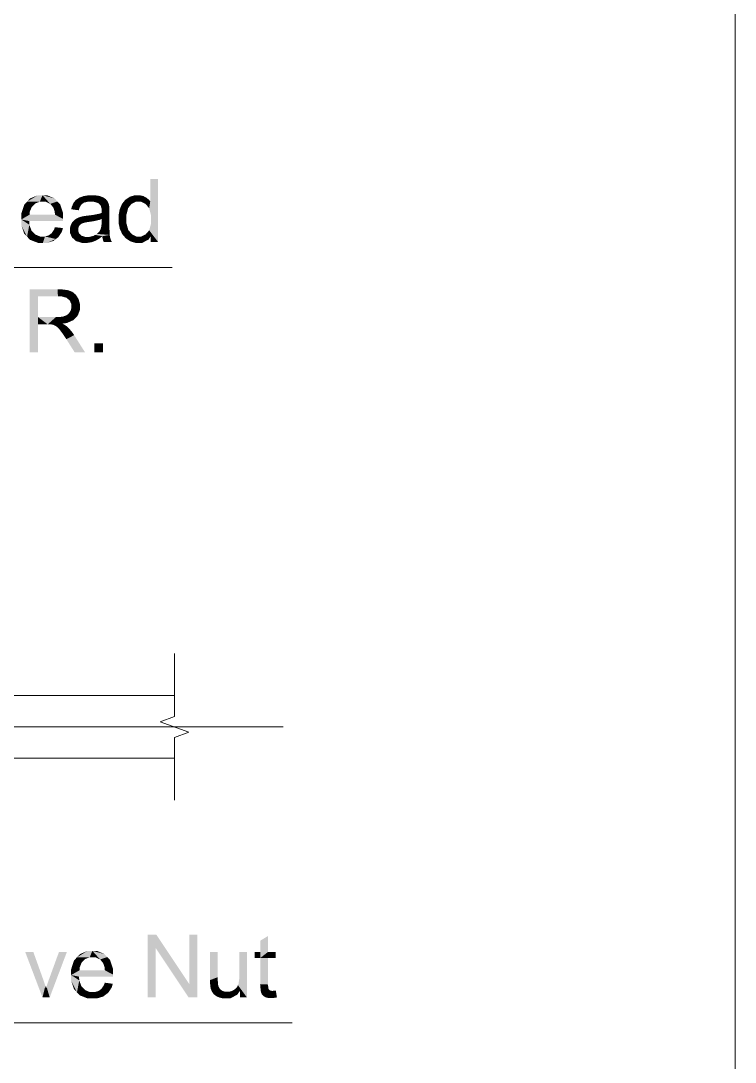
# Model space of a CAD drawing. Header units: millimetres. Extents: x 2 to 579, y 1 to 405.
# Drawn here: x 259.5 to 274.84, y 87.05 to 109.41 of the extents above; entities that cross this region are included whole.
import ezdxf

# ---------------------------------------------------------------- set-up
doc = ezdxf.new("R2010")
doc.units = ezdxf.units.MM
doc.linetypes.add('XKITLINE00', pattern=[0])
doc.layers.add('LinkedObject', color=7, linetype='Continuous', lineweight=0)

# ---------------------------------------------------------------- blocks, each defined once
blk = doc.blocks.new('*A4')
at = {"layer": 'LinkedObject'}
for points in [[(262.446, 106.01), (262.28, 105.526), (262.28, 106.01)], [(262.446, 106.01), (262.295, 105.235), (262.28, 105.526)], [(262.295, 105.235), (262.446, 106.01), (262.446, 104.66)], [(259.864, 105.661), (259.636, 105.524), (259.699, 105.593)], [(259.965, 105.661), (259.636, 105.524), (259.864, 105.661)], [(259.909, 105.524), (259.636, 105.524), (259.965, 105.661)], [(259.909, 105.524), (259.965, 105.661), (259.966, 105.524)], [(259.965, 105.661), (260.029, 105.524), (259.966, 105.524)], [(260.223, 105.594), (259.965, 105.661), (260.063, 105.661)], [(260.285, 105.527), (259.965, 105.661), (260.223, 105.594)], [(260.132, 105.476), (259.965, 105.661), (260.285, 105.527)], [(260.029, 105.524), (259.965, 105.661), (260.132, 105.476)], [(260.681, 105.56), (260.855, 105.503), (260.656, 105.528)], [(260.755, 105.609), (260.855, 105.503), (260.681, 105.56)], [(260.802, 105.626), (260.855, 105.503), (260.755, 105.609)], [(260.961, 105.661), (260.802, 105.626), (260.85, 105.643)], [(260.942, 105.523), (260.802, 105.626), (260.961, 105.661)], [(260.855, 105.503), (260.802, 105.626), (260.942, 105.523)], [(260.942, 105.523), (260.961, 105.661), (261, 105.523)], [(261, 105.523), (260.961, 105.661), (261.062, 105.523)], [(261.024, 105.661), (261.062, 105.523), (260.961, 105.661)], [(261.189, 105.646), (261.024, 105.661), (261.087, 105.661)], [(261.228, 105.631), (261.024, 105.661), (261.189, 105.646)], [(261.157, 105.495), (261.024, 105.661), (261.228, 105.631)], [(261.062, 105.523), (261.024, 105.661), (261.157, 105.495)], [(261.157, 105.495), (261.228, 105.631), (261.188, 105.467)], [(261.188, 105.467), (261.228, 105.631), (261.212, 105.446)], [(261.228, 105.631), (261.235, 105.375), (261.212, 105.446)], [(261.343, 105.557), (261.235, 105.375), (261.228, 105.631)], [(261.324, 105.579), (261.228, 105.631), (261.267, 105.616)], [(261.343, 105.557), (261.228, 105.631), (261.324, 105.579)], [(261.361, 105.535), (261.235, 105.375), (261.343, 105.557)], [(261.745, 105.565), (261.843, 105.433), (261.672, 105.474)], [(261.88, 105.478), (261.745, 105.565), (261.793, 105.597)], [(261.843, 105.433), (261.745, 105.565), (261.88, 105.478)], [(261.842, 105.629), (261.972, 105.523), (261.793, 105.597)], [(261.793, 105.597), (261.972, 105.523), (261.88, 105.478)], [(261.951, 105.661), (261.972, 105.523), (261.842, 105.629)], [(262.011, 105.661), (261.972, 105.523), (261.951, 105.661)], [(261.972, 105.523), (262.011, 105.661), (262.027, 105.523)], [(262.011, 105.661), (262.084, 105.523), (262.027, 105.523)], [(262.055, 105.661), (262.084, 105.523), (262.011, 105.661)], [(262.134, 105.642), (262.084, 105.523), (262.055, 105.661)], [(262.168, 105.623), (262.084, 105.523), (262.134, 105.642)], [(262.168, 105.623), (262.179, 105.476), (262.084, 105.523)], [(262.203, 105.605), (262.179, 105.476), (262.168, 105.623)], [(262.259, 105.556), (262.179, 105.476), (262.203, 105.605)], [(262.28, 105.526), (262.179, 105.476), (262.259, 105.556)], [(259.636, 105.524), (259.509, 105.265), (259.572, 105.456)], [(259.735, 105.41), (259.509, 105.265), (259.636, 105.524)], [(259.692, 105.308), (259.509, 105.265), (259.735, 105.41)], [(259.636, 105.524), (259.774, 105.448), (259.735, 105.41)], [(259.774, 105.448), (259.636, 105.524), (259.813, 105.486)], [(259.813, 105.486), (259.636, 105.524), (259.909, 105.524)], [(260.132, 105.476), (260.285, 105.527), (260.171, 105.429)], [(260.285, 105.527), (260.197, 105.398), (260.171, 105.429)], [(260.197, 105.398), (260.285, 105.527), (260.228, 105.305)], [(260.228, 105.305), (260.285, 105.527), (260.409, 105.273)], [(260.409, 105.273), (260.285, 105.527), (260.347, 105.46)], [(260.656, 105.528), (260.583, 105.36), (260.631, 105.496)], [(260.8, 105.462), (260.583, 105.36), (260.656, 105.528)], [(260.631, 105.496), (260.583, 105.36), (260.594, 105.412)], [(260.759, 105.39), (260.583, 105.36), (260.8, 105.462)], [(260.583, 105.36), (260.759, 105.39), (260.745, 105.338)], [(260.8, 105.462), (260.656, 105.528), (260.828, 105.482)], [(260.828, 105.482), (260.656, 105.528), (260.855, 105.503)], [(261.235, 105.298), (261.399, 105.423), (261.234, 105.281)], [(261.234, 105.281), (261.399, 105.423), (261.235, 105.152)], [(261.387, 105.478), (261.235, 105.375), (261.361, 105.535)], [(261.394, 105.444), (261.235, 105.375), (261.387, 105.478)], [(261.235, 105.375), (261.394, 105.444), (261.399, 105.423)], [(261.235, 105.375), (261.399, 105.423), (261.235, 105.325)], [(261.235, 105.325), (261.399, 105.423), (261.235, 105.32)], [(261.235, 105.32), (261.399, 105.423), (261.235, 105.298)], [(261.403, 105.347), (261.235, 105.152), (261.399, 105.423)], [(261.403, 105.291), (261.235, 105.152), (261.403, 105.347)], [(261.647, 105.414), (261.598, 105.149), (261.623, 105.355)], [(261.806, 105.388), (261.598, 105.149), (261.647, 105.414)], [(261.769, 105.246), (261.598, 105.149), (261.806, 105.388)], [(261.623, 105.355), (261.598, 105.149), (261.598, 105.222)], [(261.672, 105.474), (261.843, 105.433), (261.647, 105.414)], [(261.647, 105.414), (261.843, 105.433), (261.806, 105.388)], [(262.179, 105.476), (262.28, 105.526), (262.218, 105.429)], [(262.218, 105.429), (262.28, 105.526), (262.256, 105.382)], [(262.28, 105.526), (262.295, 105.235), (262.256, 105.382)], [(259.509, 105.265), (259.692, 105.308), (259.688, 105.244)], [(259.688, 105.244), (259.509, 105.141), (259.509, 105.265)], [(259.688, 105.244), (260.409, 105.151), (259.509, 105.141)], [(260.409, 105.144), (259.509, 105.141), (260.409, 105.151)], [(260.409, 105.122), (259.509, 105.141), (260.409, 105.144)], [(259.509, 105.141), (259.634, 104.771), (259.509, 105.022)], [(259.683, 105.027), (259.634, 104.771), (259.509, 105.141)], [(259.683, 105.027), (259.509, 105.141), (259.679, 105.107)], [(260.408, 105.107), (259.509, 105.141), (260.409, 105.122)], [(259.679, 105.107), (259.509, 105.141), (260.408, 105.107)], [(260.234, 105.244), (260.409, 105.151), (259.688, 105.244)], [(260.228, 105.305), (260.409, 105.273), (260.234, 105.244)], [(260.409, 105.151), (260.234, 105.244), (260.409, 105.273)], [(260.647, 105.127), (260.755, 105.002), (260.604, 105.08)], [(260.766, 105.02), (260.647, 105.127), (260.673, 105.145)], [(260.755, 105.002), (260.647, 105.127), (260.766, 105.02)], [(260.699, 105.163), (260.799, 105.047), (260.673, 105.145)], [(260.673, 105.145), (260.799, 105.047), (260.766, 105.02)], [(260.759, 105.19), (260.799, 105.047), (260.699, 105.163)], [(260.792, 105.199), (260.799, 105.047), (260.759, 105.19)], [(260.817, 105.206), (260.841, 105.065), (260.792, 105.199)], [(260.799, 105.047), (260.792, 105.199), (260.82, 105.056)], [(260.82, 105.056), (260.792, 105.199), (260.841, 105.065)], [(260.89, 105.218), (260.914, 105.082), (260.817, 105.206)], [(260.817, 105.206), (260.914, 105.082), (260.841, 105.065)], [(260.939, 105.224), (260.965, 105.089), (260.89, 105.218)], [(260.89, 105.218), (260.965, 105.089), (260.914, 105.082)], [(261.039, 105.236), (261.055, 105.102), (260.939, 105.224)], [(260.939, 105.224), (261.055, 105.102), (260.965, 105.089)], [(261.187, 105.265), (261.235, 105.152), (261.039, 105.236)], [(261.039, 105.236), (261.235, 105.152), (261.055, 105.102)], [(261.055, 105.102), (261.235, 105.152), (261.19, 105.133)], [(261.234, 105.281), (261.235, 105.152), (261.187, 105.265)], [(261.403, 105.291), (261.234, 105.091), (261.235, 105.152)], [(261.403, 105.07), (261.234, 105.091), (261.403, 105.291)], [(261.598, 105.149), (261.769, 105.246), (261.769, 105.149)], [(261.598, 105.149), (261.769, 105.055), (261.598, 105.074)], [(261.769, 105.055), (261.598, 105.149), (261.769, 105.149)], [(262.295, 105.235), (262.446, 104.66), (262.295, 105.135)], [(262.295, 105.135), (262.446, 104.66), (262.295, 105.044)], [(259.509, 105.022), (259.634, 104.771), (259.571, 104.837)], [(259.729, 104.903), (259.634, 104.771), (259.683, 105.027)], [(259.634, 104.771), (259.729, 104.903), (259.697, 104.705)], [(259.77, 104.861), (259.697, 104.705), (259.729, 104.903)], [(260.162, 104.847), (260.404, 104.955), (260.308, 104.763)], [(260.213, 104.924), (260.404, 104.955), (260.162, 104.847)], [(260.404, 104.955), (260.213, 104.924), (260.232, 104.976)], [(260.308, 104.763), (260.404, 104.955), (260.383, 104.88)], [(260.588, 105.05), (260.555, 104.919), (260.571, 105.02)], [(260.743, 104.984), (260.555, 104.919), (260.588, 105.05)], [(260.571, 105.02), (260.555, 104.919), (260.555, 104.955)], [(260.732, 104.945), (260.555, 104.919), (260.743, 104.984)], [(260.555, 104.919), (260.732, 104.945), (260.732, 104.923)], [(260.732, 104.89), (260.555, 104.919), (260.732, 104.923)], [(260.555, 104.919), (260.732, 104.89), (260.555, 104.857)], [(260.555, 104.857), (260.732, 104.89), (260.598, 104.757)], [(260.604, 105.08), (260.755, 105.002), (260.588, 105.05)], [(260.588, 105.05), (260.755, 105.002), (260.743, 104.984)], [(260.598, 104.757), (260.732, 104.89), (260.641, 104.717)], [(260.641, 104.717), (260.732, 104.89), (260.757, 104.835)], [(261.136, 104.831), (261.403, 104.955), (261.408, 104.809)], [(261.19, 104.889), (261.403, 104.955), (261.136, 104.831)], [(261.208, 104.925), (261.403, 104.955), (261.19, 104.889)], [(261.403, 104.955), (261.208, 104.925), (261.221, 104.953)], [(261.221, 104.953), (261.403, 105.07), (261.403, 104.955)], [(261.234, 105.036), (261.403, 105.07), (261.221, 104.953)], [(261.403, 105.07), (261.234, 105.036), (261.234, 105.091)], [(261.598, 105.074), (261.769, 105.055), (261.625, 104.941)], [(261.625, 104.941), (261.769, 105.055), (261.652, 104.883)], [(261.652, 104.883), (261.769, 105.055), (261.808, 104.914)], [(261.808, 104.914), (261.755, 104.735), (261.652, 104.883)], [(261.652, 104.883), (261.755, 104.735), (261.679, 104.825)], [(261.848, 104.868), (261.755, 104.735), (261.808, 104.914)], [(262.257, 104.908), (262.292, 104.784), (262.219, 104.864)], [(262.295, 105.044), (262.446, 104.66), (262.257, 104.908)], [(262.257, 104.908), (262.446, 104.66), (262.292, 104.784)], [(259.811, 104.818), (259.697, 104.705), (259.77, 104.861)], [(259.811, 104.818), (259.974, 104.639), (259.697, 104.705)], [(259.697, 104.705), (259.974, 104.639), (259.867, 104.639)], [(259.913, 104.775), (259.974, 104.639), (259.811, 104.818)], [(259.974, 104.775), (259.974, 104.639), (259.913, 104.775)], [(260.02, 104.775), (260.254, 104.722), (259.974, 104.639)], [(260.02, 104.775), (259.974, 104.639), (259.974, 104.775)], [(259.974, 104.639), (260.254, 104.722), (260.059, 104.639)], [(260.097, 104.799), (260.254, 104.722), (260.02, 104.775)], [(260.059, 104.639), (260.254, 104.722), (260.199, 104.68)], [(260.13, 104.823), (260.308, 104.763), (260.097, 104.799)], [(260.254, 104.722), (260.097, 104.799), (260.308, 104.763)], [(260.162, 104.847), (260.308, 104.763), (260.13, 104.823)], [(260.757, 104.835), (260.685, 104.678), (260.641, 104.717)], [(260.782, 104.813), (260.685, 104.678), (260.757, 104.835)], [(260.807, 104.79), (260.685, 104.678), (260.782, 104.813)], [(260.685, 104.678), (260.807, 104.79), (260.808, 104.639)], [(260.889, 104.639), (260.807, 104.79), (260.88, 104.768)], [(260.808, 104.639), (260.807, 104.79), (260.889, 104.639)], [(260.88, 104.768), (260.937, 104.639), (260.889, 104.639)], [(260.928, 104.768), (260.937, 104.639), (260.88, 104.768)], [(260.976, 104.768), (260.937, 104.639), (260.928, 104.768)], [(260.937, 104.639), (260.976, 104.768), (261.029, 104.655)], [(261.071, 104.671), (260.976, 104.768), (261.061, 104.789)], [(261.029, 104.655), (260.976, 104.768), (261.071, 104.671)], [(261.249, 104.781), (261.061, 104.789), (261.098, 104.81)], [(261.203, 104.742), (261.061, 104.789), (261.249, 104.781)], [(261.114, 104.687), (261.061, 104.789), (261.203, 104.742)], [(261.071, 104.671), (261.061, 104.789), (261.114, 104.687)], [(261.136, 104.831), (261.408, 104.809), (261.098, 104.81)], [(261.408, 104.809), (261.249, 104.781), (261.098, 104.81)], [(261.249, 104.781), (261.408, 104.809), (261.253, 104.746)], [(261.253, 104.746), (261.408, 104.809), (261.413, 104.778)], [(261.413, 104.778), (261.269, 104.686), (261.253, 104.746)], [(261.419, 104.747), (261.269, 104.686), (261.413, 104.778)], [(261.419, 104.747), (261.283, 104.66), (261.269, 104.686)], [(261.44, 104.689), (261.283, 104.66), (261.419, 104.747)], [(261.283, 104.66), (261.44, 104.689), (261.455, 104.66)], [(261.755, 104.735), (261.848, 104.868), (261.804, 104.703)], [(261.804, 104.703), (261.848, 104.868), (261.887, 104.822)], [(261.887, 104.822), (262.019, 104.639), (261.804, 104.703)], [(261.804, 104.703), (262.019, 104.639), (261.853, 104.671)], [(261.853, 104.671), (262.019, 104.639), (261.961, 104.639)], [(261.981, 104.775), (262.019, 104.639), (261.887, 104.822)], [(262.019, 104.639), (261.981, 104.775), (262.035, 104.775)], [(262.019, 104.639), (262.292, 104.784), (262.109, 104.639)], [(262.089, 104.775), (262.292, 104.784), (262.019, 104.639)], [(262.089, 104.775), (262.019, 104.639), (262.035, 104.775)], [(262.181, 104.82), (262.292, 104.784), (262.089, 104.775)], [(262.109, 104.639), (262.292, 104.784), (262.246, 104.712)], [(262.292, 104.784), (262.181, 104.82), (262.219, 104.864)], [(262.292, 104.784), (262.446, 104.66), (262.292, 104.66)], [(259.87, 103.044), (259.692, 102.29), (259.692, 103.64)], [(259.692, 103.64), (259.87, 103.491), (259.87, 103.044)], [(260.297, 103.491), (259.692, 103.64), (260.289, 103.64)], [(259.87, 103.491), (259.692, 103.64), (260.297, 103.491)], [(260.289, 103.64), (260.372, 103.491), (260.297, 103.491)], [(260.516, 103.622), (260.289, 103.64), (260.379, 103.64)], [(260.563, 103.603), (260.289, 103.64), (260.516, 103.622)], [(260.481, 103.46), (260.289, 103.64), (260.563, 103.603)], [(260.372, 103.491), (260.289, 103.64), (260.481, 103.46)], [(260.563, 103.603), (260.516, 103.43), (260.481, 103.46)], [(260.61, 103.585), (260.516, 103.43), (260.563, 103.603)], [(260.516, 103.43), (260.61, 103.585), (260.551, 103.399)], [(260.551, 103.399), (260.61, 103.585), (260.713, 103.475)], [(260.713, 103.475), (260.61, 103.585), (260.685, 103.521)], [(260.713, 103.475), (260.586, 103.32), (260.551, 103.399)], [(260.741, 103.429), (260.586, 103.32), (260.713, 103.475)], [(260.769, 103.327), (260.586, 103.32), (260.741, 103.429)], [(260.769, 103.271), (260.586, 103.32), (260.769, 103.327)], [(260.586, 103.32), (260.769, 103.271), (260.586, 103.272)], [(260.479, 103.082), (260.676, 103.029), (260.445, 103.07)], [(260.676, 103.029), (260.479, 103.082), (260.532, 103.123)], [(260.55, 103.151), (260.676, 103.029), (260.532, 103.123)], [(260.568, 103.179), (260.676, 103.029), (260.55, 103.151)], [(260.568, 103.179), (260.769, 103.271), (260.676, 103.029)], [(260.586, 103.239), (260.769, 103.271), (260.568, 103.179)], [(260.769, 103.271), (260.586, 103.239), (260.586, 103.272)], [(260.676, 103.029), (260.769, 103.271), (260.723, 103.078)], [(260.723, 103.078), (260.769, 103.271), (260.769, 103.2)], [(259.87, 103.044), (259.87, 102.889), (259.692, 102.29)], [(259.692, 102.29), (259.87, 102.889), (259.87, 102.29)], [(260.077, 102.889), (259.87, 103.044), (260.253, 103.044)], [(259.87, 102.889), (259.87, 103.044), (260.077, 102.889)], [(260.077, 102.889), (260.253, 103.044), (260.111, 102.889)], [(260.111, 102.889), (260.253, 103.044), (260.161, 102.886)], [(260.161, 102.886), (260.253, 103.044), (260.176, 102.883)], [(260.176, 102.883), (260.253, 103.044), (260.197, 102.878)], [(260.197, 102.878), (260.253, 103.044), (260.238, 102.86)], [(260.238, 102.86), (260.253, 103.044), (260.315, 103.044)], [(260.238, 102.86), (260.315, 103.044), (260.258, 102.847)], [(260.315, 103.044), (260.389, 102.904), (260.258, 102.847)], [(260.258, 102.847), (260.389, 102.904), (260.278, 102.834)], [(260.389, 102.904), (260.323, 102.789), (260.278, 102.834)], [(260.41, 103.057), (260.389, 102.904), (260.315, 103.044)], [(260.425, 102.887), (260.323, 102.789), (260.389, 102.904)], [(260.323, 102.789), (260.425, 102.887), (260.348, 102.757)], [(260.348, 102.757), (260.425, 102.887), (260.373, 102.724)], [(260.373, 102.724), (260.425, 102.887), (260.497, 102.837)], [(260.389, 102.904), (260.41, 103.057), (260.486, 102.917)], [(260.445, 103.07), (260.676, 103.029), (260.41, 103.057)], [(260.63, 102.98), (260.41, 103.057), (260.676, 103.029)], [(260.486, 102.917), (260.41, 103.057), (260.63, 102.98)], [(260.497, 102.837), (260.425, 102.887), (260.479, 102.853)], [(260.497, 102.837), (260.438, 102.631), (260.373, 102.724)], [(260.536, 102.801), (260.438, 102.631), (260.497, 102.837)], [(260.61, 102.711), (260.438, 102.631), (260.536, 102.801)], [(260.438, 102.631), (260.61, 102.711), (260.477, 102.571)], [(260.477, 102.571), (260.61, 102.711), (260.645, 102.657)], [(260.477, 102.571), (260.645, 102.657), (260.655, 102.29)], [(260.655, 102.29), (260.645, 102.657), (260.878, 102.29)], [(261.265, 102.479), (261.076, 102.29), (261.076, 102.479)], [(261.265, 102.29), (261.076, 102.29), (261.265, 102.479)], [(262.226, 89.786), (262.397, 89.496), (262.226, 88.436)], [(262.397, 89.496), (262.226, 89.786), (262.409, 89.786)], [(262.397, 89.496), (262.409, 89.786), (263.105, 88.436)], [(263.105, 88.436), (262.409, 89.786), (263.117, 88.726)], [(263.288, 89.786), (263.117, 88.726), (263.117, 89.786)], [(263.288, 88.436), (263.117, 88.726), (263.288, 89.786)], [(264.812, 89.756), (264.646, 89.415), (264.646, 89.657)], [(264.646, 89.415), (264.812, 89.756), (264.646, 89.286)], [(264.812, 89.415), (264.646, 89.286), (264.812, 89.756)], [(262.226, 88.436), (262.397, 89.496), (262.397, 88.436)], [(259.768, 89.415), (259.965, 88.436), (259.593, 89.415)], [(259.978, 88.828), (259.965, 88.436), (259.768, 89.415)], [(260.49, 89.415), (260.102, 88.817), (260.32, 89.415)], [(260.12, 88.436), (260.102, 88.817), (260.49, 89.415)], [(260.707, 89.3), (260.58, 89.04), (260.644, 89.232)], [(260.807, 89.185), (260.58, 89.04), (260.707, 89.3)], [(260.935, 89.436), (260.707, 89.3), (260.771, 89.368)], [(261.036, 89.436), (260.707, 89.3), (260.935, 89.436)], [(260.98, 89.3), (260.707, 89.3), (261.036, 89.436)], [(260.707, 89.3), (260.846, 89.223), (260.807, 89.185)], [(260.846, 89.223), (260.707, 89.3), (260.885, 89.262)], [(260.885, 89.262), (260.707, 89.3), (260.98, 89.3)], [(260.98, 89.3), (261.036, 89.436), (261.038, 89.3)], [(261.036, 89.436), (261.1, 89.3), (261.038, 89.3)], [(261.294, 89.369), (261.036, 89.436), (261.134, 89.436)], [(261.356, 89.303), (261.036, 89.436), (261.294, 89.369)], [(261.203, 89.252), (261.036, 89.436), (261.356, 89.303)], [(261.1, 89.3), (261.036, 89.436), (261.203, 89.252)], [(261.203, 89.252), (261.356, 89.303), (261.243, 89.204)], [(261.356, 89.303), (261.268, 89.173), (261.243, 89.204)], [(261.268, 89.173), (261.356, 89.303), (261.3, 89.081)], [(261.3, 89.081), (261.356, 89.303), (261.481, 89.048)], [(261.481, 89.048), (261.356, 89.303), (261.419, 89.236)], [(263.73, 89.415), (263.564, 88.808), (263.564, 89.415)], [(263.73, 88.872), (263.564, 88.808), (263.73, 89.415)], [(264.356, 89.415), (264.19, 88.891), (264.19, 89.415)], [(264.356, 88.436), (264.19, 88.891), (264.356, 89.415)], [(264.524, 89.415), (264.646, 89.286), (264.524, 89.286)], [(264.646, 89.415), (264.646, 89.286), (264.524, 89.415)], [(264.812, 89.286), (264.646, 89.286), (264.812, 89.415)], [(264.646, 88.722), (264.812, 89.286), (264.812, 88.713)], [(264.646, 89.286), (264.812, 89.286), (264.646, 88.722)], [(264.977, 89.286), (264.812, 89.415), (264.977, 89.415)], [(264.812, 89.286), (264.812, 89.415), (264.977, 89.286)], [(260.764, 89.083), (260.58, 89.04), (260.807, 89.185)], [(260.58, 89.04), (260.764, 89.083), (260.76, 89.019)], [(260.76, 89.019), (260.58, 88.917), (260.58, 89.04)], [(260.76, 89.019), (261.481, 88.927), (260.58, 88.917)], [(261.305, 89.019), (261.481, 88.927), (260.76, 89.019)], [(261.3, 89.081), (261.481, 89.048), (261.305, 89.019)], [(261.481, 88.927), (261.305, 89.019), (261.481, 89.048)], [(259.995, 88.781), (259.965, 88.436), (259.978, 88.828)], [(260.027, 88.682), (259.965, 88.436), (259.995, 88.781)], [(260.102, 88.817), (260.12, 88.436), (260.083, 88.763)], [(261.481, 88.92), (260.58, 88.917), (261.481, 88.927)], [(261.48, 88.897), (260.58, 88.917), (261.481, 88.92)], [(260.58, 88.917), (260.706, 88.546), (260.58, 88.798)], [(260.755, 88.802), (260.706, 88.546), (260.58, 88.917)], [(260.755, 88.802), (260.58, 88.917), (260.75, 88.883)], [(261.48, 88.883), (260.58, 88.917), (261.48, 88.897)], [(260.75, 88.883), (260.58, 88.917), (261.48, 88.883)], [(260.58, 88.798), (260.706, 88.546), (260.643, 88.612)], [(260.8, 88.679), (260.706, 88.546), (260.755, 88.802)], [(263.564, 88.808), (263.73, 88.872), (263.73, 88.807)], [(263.564, 88.808), (263.73, 88.807), (263.564, 88.755)], [(263.73, 88.807), (263.569, 88.678), (263.564, 88.755)], [(263.735, 88.72), (263.569, 88.678), (263.73, 88.807)], [(264.19, 88.828), (264.356, 88.436), (264.177, 88.732)], [(264.19, 88.891), (264.356, 88.436), (264.19, 88.828)], [(260.041, 88.631), (259.965, 88.436), (260.027, 88.682)], [(260.041, 88.631), (260.12, 88.436), (259.965, 88.436)], [(260.052, 88.67), (260.12, 88.436), (260.041, 88.631)], [(260.083, 88.763), (260.12, 88.436), (260.052, 88.67)], [(260.706, 88.546), (260.8, 88.679), (260.768, 88.48)], [(260.841, 88.636), (260.768, 88.48), (260.8, 88.679)], [(260.882, 88.593), (260.768, 88.48), (260.841, 88.636)], [(260.882, 88.593), (261.046, 88.414), (260.768, 88.48)], [(260.984, 88.551), (261.046, 88.414), (260.882, 88.593)], [(261.046, 88.551), (261.046, 88.414), (260.984, 88.551)], [(261.091, 88.551), (261.325, 88.497), (261.046, 88.414)], [(261.091, 88.551), (261.046, 88.414), (261.046, 88.551)], [(261.169, 88.575), (261.325, 88.497), (261.091, 88.551)], [(261.201, 88.599), (261.38, 88.539), (261.169, 88.575)], [(261.325, 88.497), (261.169, 88.575), (261.38, 88.539)], [(261.233, 88.623), (261.38, 88.539), (261.201, 88.599)], [(261.233, 88.623), (261.475, 88.73), (261.38, 88.539)], [(261.284, 88.699), (261.475, 88.73), (261.233, 88.623)], [(261.475, 88.73), (261.284, 88.699), (261.303, 88.752)], [(261.38, 88.539), (261.475, 88.73), (261.455, 88.655)], [(263.117, 88.726), (263.288, 88.436), (263.105, 88.436)], [(263.569, 88.678), (263.735, 88.72), (263.574, 88.654)], [(263.574, 88.654), (263.735, 88.72), (263.74, 88.697)], [(263.748, 88.665), (263.574, 88.654), (263.74, 88.697)], [(263.574, 88.654), (263.748, 88.665), (263.581, 88.617)], [(263.581, 88.617), (263.748, 88.665), (263.607, 88.556)], [(263.607, 88.556), (263.748, 88.665), (263.625, 88.531)], [(263.625, 88.531), (263.748, 88.665), (263.781, 88.613)], [(263.625, 88.531), (263.781, 88.613), (263.643, 88.506)], [(263.643, 88.506), (263.781, 88.613), (263.699, 88.464)], [(263.699, 88.464), (263.781, 88.613), (263.736, 88.447)], [(263.736, 88.447), (263.781, 88.613), (263.806, 88.595)], [(263.831, 88.576), (263.736, 88.447), (263.806, 88.595)], [(263.736, 88.447), (263.831, 88.576), (263.774, 88.431)], [(263.774, 88.431), (263.831, 88.576), (263.854, 88.414)], [(263.898, 88.414), (263.831, 88.576), (263.894, 88.557)], [(263.854, 88.414), (263.831, 88.576), (263.898, 88.414)], [(263.931, 88.557), (263.898, 88.414), (263.894, 88.557)], [(263.968, 88.557), (264.151, 88.497), (263.898, 88.414)], [(263.968, 88.557), (263.898, 88.414), (263.931, 88.557)], [(264.038, 88.576), (264.151, 88.497), (263.968, 88.557)], [(264.071, 88.596), (264.151, 88.497), (264.038, 88.576)], [(264.103, 88.615), (264.151, 88.497), (264.071, 88.596)], [(264.208, 88.58), (264.103, 88.615), (264.149, 88.667)], [(264.151, 88.497), (264.103, 88.615), (264.208, 88.58)], [(264.163, 88.7), (264.356, 88.436), (264.149, 88.667)], [(264.149, 88.667), (264.356, 88.436), (264.208, 88.58)], [(264.177, 88.732), (264.356, 88.436), (264.163, 88.7)], [(264.208, 88.58), (264.356, 88.436), (264.208, 88.436)], [(264.812, 88.713), (264.646, 88.648), (264.646, 88.722)], [(264.812, 88.678), (264.646, 88.648), (264.812, 88.713)], [(264.812, 88.678), (264.667, 88.526), (264.646, 88.648)], [(264.646, 88.648), (264.667, 88.526), (264.657, 88.549)], [(264.817, 88.632), (264.667, 88.526), (264.812, 88.678)], [(264.667, 88.526), (264.817, 88.632), (264.825, 88.612)], [(264.667, 88.526), (264.825, 88.612), (264.677, 88.503)], [(264.677, 88.503), (264.825, 88.612), (264.712, 88.465)], [(264.712, 88.465), (264.825, 88.612), (264.737, 88.451)], [(264.737, 88.451), (264.825, 88.612), (264.84, 88.596)], [(264.84, 88.596), (264.761, 88.437), (264.737, 88.451)], [(264.849, 88.59), (264.761, 88.437), (264.84, 88.596)], [(264.859, 88.584), (264.761, 88.437), (264.849, 88.59)], [(264.761, 88.437), (264.859, 88.584), (264.831, 88.422)], [(264.831, 88.422), (264.859, 88.584), (264.876, 88.422)], [(264.876, 88.422), (264.859, 88.584), (264.887, 88.578)], [(264.887, 88.578), (264.904, 88.422), (264.876, 88.422)], [(264.905, 88.578), (264.904, 88.422), (264.887, 88.578)], [(264.905, 88.578), (264.966, 88.43), (264.904, 88.422)], [(264.919, 88.578), (264.966, 88.43), (264.905, 88.578)], [(264.966, 88.43), (264.919, 88.578), (264.955, 88.58)], [(265.001, 88.437), (264.955, 88.58), (264.977, 88.583)], [(264.966, 88.43), (264.955, 88.58), (265.001, 88.437)], [(260.768, 88.48), (261.046, 88.414), (260.938, 88.414)], [(261.046, 88.414), (261.325, 88.497), (261.131, 88.414)], [(261.131, 88.414), (261.325, 88.497), (261.27, 88.456)], [(263.898, 88.414), (264.151, 88.497), (263.996, 88.414)]]:
    blk.add_hatch(color=7, dxfattribs=at).paths.add_polyline_path(points, flags=17)
at = {"layer": 'LinkedObject', "color": 2, "linetype": 'XKITLINE00', "lineweight": 0}
blk.add_line((274.843, 143.874), (274.843, 72.382), dxfattribs=at)
at = {"layer": 'LinkedObject', "color": 6, "linetype": 'XKITLINE00', "lineweight": 0}
for p, q in [((262.753, 104.108), (250.342, 104.108)), ((251.959, 94.247), (265.133, 94.247))]:
    blk.add_line(p, q, dxfattribs=at)
at = {"layer": 'LinkedObject', "color": 7, "linetype": 'XKITLINE00', "lineweight": 0}
for p, q in [((262.8, 95.82), (262.8, 94.47)), ((233.666, 94.921), (262.8, 94.921)), ((262.8, 94.47), (262.491, 94.357)), ((262.491, 94.357), (263.109, 94.132)), ((263.109, 94.132), (262.8, 94.02)), ((262.8, 94.02), (262.8, 92.67)), ((262.8, 93.572), (233.666, 93.572))]:
    blk.add_line(p, q, dxfattribs=at)
at = {"layer": 'LinkedObject', "color": 1, "linetype": 'XKITLINE00', "lineweight": 0}
blk.add_line((254.853, 87.89), (265.328, 87.89), dxfattribs=at)

msp = doc.modelspace()

# ---------------------------------------------------------------- block references
at = {"lineweight": 0}
msp.add_blockref('*A4', (0, 0), dxfattribs=at)

doc.saveas('drawing.dxf')
